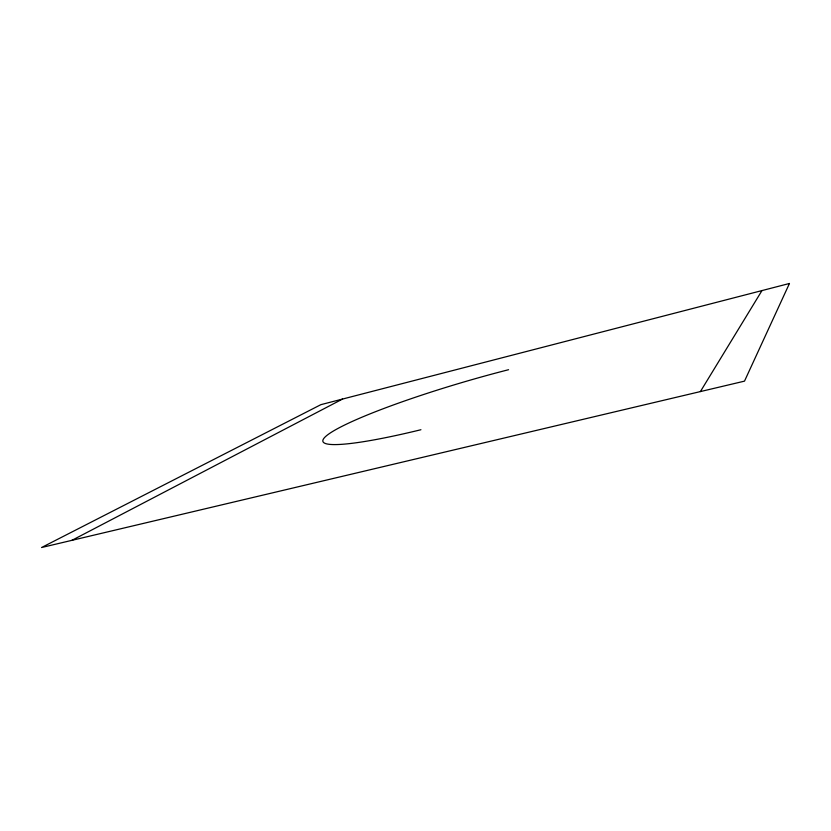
<?xml version="1.0" encoding="UTF-8"?>
<svg xmlns="http://www.w3.org/2000/svg" width="831" height="831" viewBox="0 0 831 831"><rect width="100%" height="100%" fill="white"/><g stroke="black" fill="none" stroke-linecap="round" stroke-linejoin="round"><path stroke-width="1.25" d="M700.398 391.578L761.975 290.58M71.882 540.347L342.549 399.057M420.933 429.731A153.434 17.493 -16.3 0 1 329.502 433.502A153.434 17.493 -16.3 0 1 508.562 369.712M789.45 283.475L744.503 381.138L41.55 547.525L320.901 404.655L789.45 283.475"/></g></svg>
